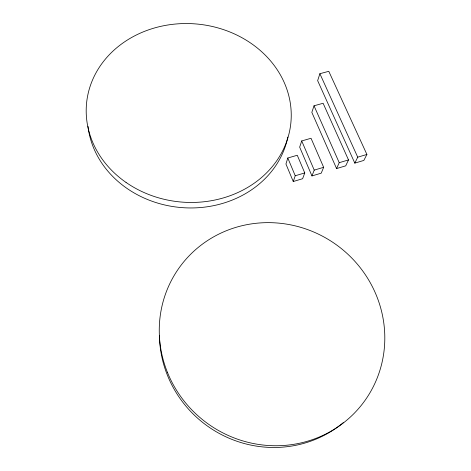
<?xml version="1.0" encoding="UTF-8"?>
<svg xmlns="http://www.w3.org/2000/svg" width="471" height="471" viewBox="0 0 471 471"><rect width="100%" height="100%" fill="white"/><g stroke="black" fill="none" stroke-linecap="round" stroke-linejoin="round"><path stroke-width="0.71" d="M287.805 158.009L285.944 164.002L293.245 181.523L302.629 178.721L304.761 172.928L297.266 155.253L287.805 158.009L295.235 175.76L293.245 181.523M319.891 73.706L317.648 80.647L354.81 163.125L363.848 160.423L366.903 154.453L328.787 71.315L319.891 73.706L357.73 157.179L354.81 163.125M301.717 140.947L299.662 147.129L311.955 175.93L321.234 173.157L323.648 167.311L311.031 138.268L301.717 140.947L314.234 170.113L311.955 175.93M314.027 105.792L311.831 112.381L336.577 168.571L345.72 165.839L348.505 159.922L323.112 103.267L314.027 105.792L339.226 162.683L336.577 168.571M295.235 175.76L304.761 172.928M314.234 170.113L323.648 167.311M339.226 162.683L348.505 159.922M357.73 157.179L366.903 154.453M287.822 137.061A101.035 88.295 5 0 1 184.644 207.793A101.035 88.295 5 0 1 88 126.375M343.229 422.681A112.21 108.465 37 0 1 225.215 436.482A112.21 108.465 37 0 1 159.439 335.746M126.04 182.43A102.625 89.349 5.1 0 0 290.324 127.152A102.625 89.349 5.1 0 0 149.784 29.432A102.625 89.349 5.1 0 0 126.04 182.43M167.582 372.738A114.153 110.149 36.1 0 0 361.086 405.596A114.153 110.149 36.1 0 0 287.428 224.267A114.153 110.149 36.1 0 0 167.582 372.738"/></g></svg>
